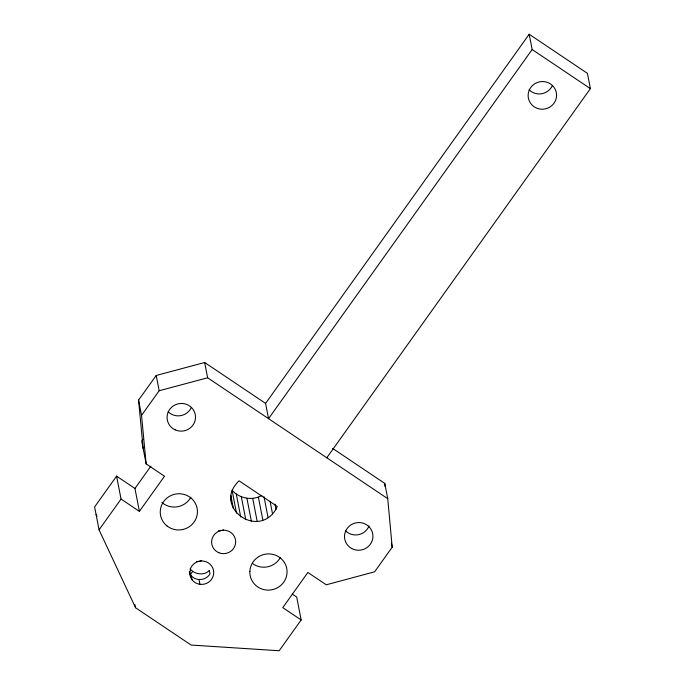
<?xml version="1.0" encoding="UTF-8"?>
<svg xmlns="http://www.w3.org/2000/svg" width="685" height="685" viewBox="0 0 685 685"><rect width="100%" height="100%" fill="white"/><g stroke="black" fill="none" stroke-linecap="round" stroke-linejoin="round"><path stroke-width="1.03" d="M189.728 574.184L190.627 568.173A12.047 11.705 -11 0 1 208.291 562.839A12.047 11.705 -11 0 1 210.441 580.64A12.047 11.705 -11 0 1 192.031 579.801L190.498 577.147L189.334 572.146M275.969 509.306L277.202 506.421L239.065 480.827C212.136 506.129 257.38 539.874 275.969 509.306L274.959 504.1M142.908 439.282L141.692 440.986L146.145 463.899L164.511 476.229L139.406 511.387L134.954 488.474L116.587 476.144L94.607 506.934L99.06 529.847L135.553 607.749L191.106 645.047L279.172 650.75L301.152 619.968L296.699 597.055L292.324 594.118M99.06 529.847L121.04 499.057L116.587 476.144M134.954 488.474L150.871 466.177M529.18 34.25L532.151 49.526L268.554 418.672L265.583 403.397L529.18 34.25L587.422 73.355L590.393 88.63L326.796 457.777M190.224 574.818L192.69 571.358C197.563 574.698 205.072 575.109 209.302 570.477L209.567 570.733M332.662 448.427L384.773 483.413L387.736 498.689L392.197 547.195L374.635 571.804L326.248 584.81L307.882 572.472L282.777 607.638L301.152 619.968M143.174 448.624L138.567 400.083L156.206 375.474L204.669 362.502L265.583 403.397M146.145 463.899L141.538 415.358L159.168 390.75L207.632 377.777L387.736 498.689M236.513 513.151L232.061 490.237C239.279 498.526 252.285 500.958 261.867 495.469M189.411 571.744C191.714 581.411 205.2 581.967 209.978 573.97L209.302 570.477M192.69 571.358L189.968 568.987M532.151 49.526L590.393 88.63M121.04 499.057L139.406 511.387M161.9 502.482L162.782 503.21A18.615 18.084 -11 0 0 190.841 497.216M96.088 514.572L96.987 516.49M391.409 543.119L392.197 547.195M270.095 501.386L272.519 513.887M264.008 496.711L268.058 517.543M258.382 497.147L262.834 520.061M252.714 498.389L257.166 521.302M246.908 498.269L251.361 521.182M241.325 496.805L245.778 519.718M236.274 494.073L240.726 516.987M230.939 495.94L233.371 508.433M204.669 362.502L207.632 377.777M230.562 495.409L230.999 497.815M230.477 497.909L230.879 499.99M199.044 579.698L199.943 584.305M156.206 375.474L159.168 390.75M138.567 400.083L141.538 415.358M134.962 604.701L135.553 607.749M191.209 575.383L192.031 579.801M384.773 483.413L385.064 486.581M552.401 85.539A14.239 13.828 -11 0 1 529.103 89.786M191.286 407.601A14.239 13.828 -11 0 1 168.108 411.753M369.027 525.969A14.239 13.828 -11 0 1 345.48 530.798M280.448 557.367A18.615 18.084 -11 0 1 252.388 563.37M201.673 560.621A12.047 11.705 -11 0 1 196.535 561.486M223.644 529.856A12.047 11.705 -11 0 1 218.498 530.721M249.871 571.384L249.854 572.514A18.615 18.084 -11 0 0 277.69 587.627A18.615 18.084 -11 0 0 278.144 556.451A18.615 18.084 -11 0 0 249.871 571.384M167.243 526.131L166.352 525.404A18.615 18.084 -11 0 1 172.791 494.801A18.615 18.084 -11 0 1 197.169 514.743A18.615 18.084 -11 0 1 167.243 526.131M351.722 548.522A14.239 13.828 -11 0 0 372.948 536.132A14.239 13.828 -11 0 0 351.508 524.547A14.239 13.828 -11 0 0 351.722 548.522M175.163 429.855A14.239 13.828 -11 0 0 195.482 416.086A14.239 13.828 -11 0 0 173.271 405.965A14.239 13.828 -11 0 0 175.163 429.855M537.485 108.444A14.239 13.828 -11 0 0 556.357 92.835A14.239 13.828 -11 0 0 533.213 84.871A14.239 13.828 -11 0 0 537.485 108.444M218.883 552.744A12.047 11.705 -11 0 0 235.597 540.439A12.047 11.705 -11 0 0 216.46 532.613A12.047 11.705 -11 0 0 218.883 552.744"/></g></svg>
